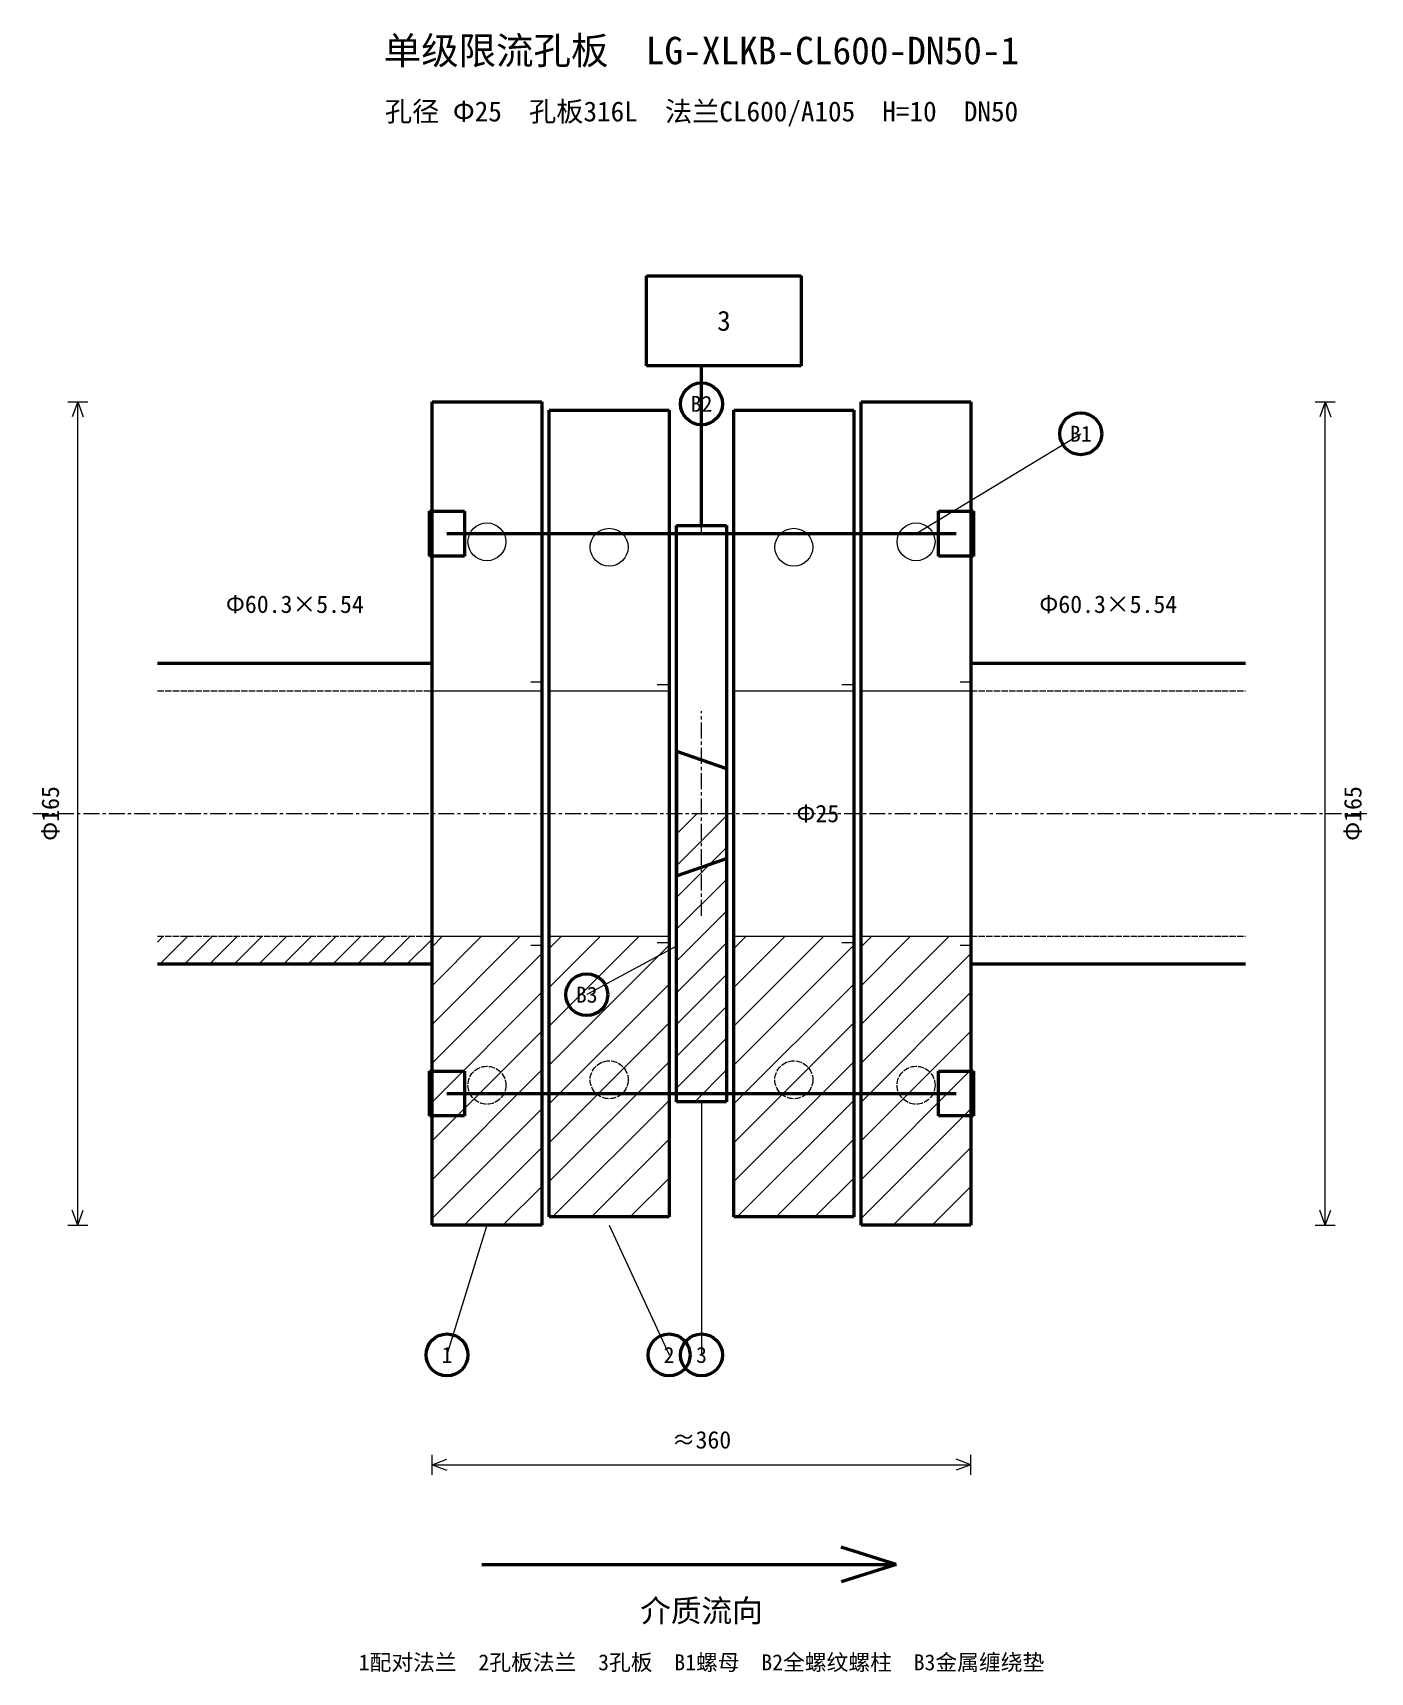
# Model space of a CAD drawing. Header units: millimetres. Extents: x -25 to 243, y -172 to 156.
import ezdxf
from ezdxf.enums import TextEntityAlignment as Align

# ---------------------------------------------------------------- set-up
doc = ezdxf.new("R2010")
doc.units = ezdxf.units.MM
doc.linetypes.add('CENTER', pattern=[5.08, 3.175, -0.635, 0.635, -0.635])
doc.linetypes.add('DASHED', pattern=[1.524, 1.27, -0.254])
for name, color, linetype, lineweight in [('中心线', 1, 'CENTER', 18), ('剖面线', 7, 'Continuous', 13), ('文字', 7, 'Continuous', 18), ('标注', 3, 'Continuous', 18), ('细实线', 7, 'Continuous', 18), ('虚线', 7, 'DASHED', 18), ('轮廓', 7, 'Continuous', 50)]:
    doc.layers.add(name, color=color, linetype=linetype, lineweight=lineweight)
doc.styles.add('CN', font='simhei.ttf')

msp = doc.modelspace()

# ---------------------------------------------------------------- linework, layer by layer
at = {"layer": '中心线', "linetype": 'CENTER', "lineweight": 18}
for p, q in [((109, -20.5), (109, 20.5)), ((-25, 0), (243, 0))]:
    msp.add_line(p, q, dxfattribs=at)
at = {"layer": '剖面线', "lineweight": 13}
for p, q in [((104, -4.11), (108.11, 0)), ((104, -10.47), (114, -0.47)), ((104, -16.84), (114, -6.84)), ((104, -23.2), (114, -13.2)), ((104, -29.57), (114, -19.57)), ((0, -25.75), (1.14, -24.61)), ((0.55, -30.15), (6.09, -24.61)), ((5.5, -30.15), (11.04, -24.61)), ((10.45, -30.15), (15.99, -24.61)), ((15.4, -30.15), (20.94, -24.61)), ((20.35, -30.15), (25.89, -24.61)), ((25.3, -30.15), (30.84, -24.61)), ((30.25, -30.15), (35.79, -24.61)), ((35.2, -30.15), (40.74, -24.61)), ((40.15, -30.15), (45.69, -24.61)), ((45.1, -30.15), (50.64, -24.61)), ((50.05, -30.15), (55, -25.2)), ((55, -42.27), (72.66, -24.61)), ((55, -34.5), (64.89, -24.61)), ((55, -26.72), (57.11, -24.61)), ((78.5, -42.62), (96.51, -24.61)), ((78.5, -34.85), (88.74, -24.61)), ((78.5, -27.07), (80.96, -24.61)), ((104, -35.93), (114, -25.93)), ((115.5, -42.62), (133.51, -24.61)), ((115.5, -34.85), (125.74, -24.61)), ((115.5, -27.07), (117.96, -24.61)), ((141, -42.27), (158.66, -24.61)), ((141, -34.5), (150.89, -24.61)), ((141, -26.72), (143.11, -24.61)), ((55, -50.05), (77, -28.05)), ((78.5, -50.4), (102.5, -26.4)), ((115.5, -50.4), (139.5, -26.4)), ((141, -50.05), (163, -28.05)), ((104, -42.29), (114, -32.29)), ((55, -57.83), (77, -35.83)), ((78.5, -58.18), (102.5, -34.18)), ((115.5, -58.18), (139.5, -34.18)), ((141, -57.83), (163, -35.83)), ((104, -48.66), (114, -38.66)), ((78.5, -65.96), (102.5, -41.96)), ((115.5, -65.96), (139.5, -41.96)), ((55, -65.61), (77, -43.61)), ((104, -55.02), (114, -45.02)), ((141, -65.61), (163, -43.61)), ((55, -73.39), (77, -51.39)), ((78.5, -73.74), (102.5, -49.74)), ((107.64, -57.75), (114, -51.39)), ((115.5, -73.74), (139.5, -49.74)), ((141, -73.39), (163, -51.39)), ((79.17, -80.85), (102.5, -57.52)), ((116.17, -80.85), (139.5, -57.52)), ((55, -81.17), (77, -59.17)), ((141, -81.17), (163, -59.17)), ((86.94, -80.85), (102.5, -65.29)), ((123.94, -80.85), (139.5, -65.29)), ((61.44, -82.5), (77, -66.94)), ((147.44, -82.5), (163, -66.94)), ((69.22, -82.5), (77, -74.72)), ((94.72, -80.85), (102.5, -73.07)), ((131.72, -80.85), (139.5, -73.07)), ((155.22, -82.5), (163, -74.72)), ((77, -82.5), (77, -82.5))]:
    msp.add_line(p, q, dxfattribs=at)
at = {"layer": '标注', "lineweight": 18}
for p, q in [((-18, 82.5), (-14, 82.5)), ((-16, 82.5), (-17.1, 79.5)), ((-16, -82.5), (-16, 82.5)), ((-16, 82.5), (-14.9, 79.5)), ((232, 82.5), (236, 82.5)), ((234, 82.5), (232.9, 79.5)), ((234, -82.5), (234, 82.5)), ((234, 82.5), (235.1, 79.5)), ((109, 56.1), (109, 82.1)), ((152, 56.1), (185, 76.1)), ((104, -26.61), (86, -36.3)), ((109, -57.75), (109, -108.5)), ((-16, -82.5), (-17.1, -79.5)), ((-16, -82.5), (-14.9, -79.5)), ((234, -82.5), (232.9, -79.5)), ((234, -82.5), (235.1, -79.5)), ((-18, -82.5), (-14, -82.5)), ((66, -82.5), (58, -108.5)), ((90.5, -82.5), (102.5, -108.5)), ((232, -82.5), (236, -82.5)), ((55, -132.5), (55, -128.5)), ((55, -130.5), (58, -129.4)), ((55, -130.5), (163, -130.5)), ((55, -130.5), (58, -131.6)), ((163, -130.5), (160, -129.4)), ((163, -130.5), (160, -131.6)), ((163, -132.5), (163, -128.5))]:
    msp.add_line(p, q, dxfattribs=at)
at = {"layer": '细实线', "lineweight": 18}
for p, q in [((74.8, 26.4), (77, 26.4)), ((160.8, 26.4), (163, 26.4)), ((55, 24.61), (77, 24.61)), ((78.5, 24.61), (102.5, 24.61)), ((100.1, 25.87), (102.5, 25.87)), ((115.5, 24.61), (139.5, 24.61)), ((137.1, 25.87), (139.5, 25.87)), ((141, 24.61), (163, 24.61)), ((55, -24.61), (77, -24.61)), ((78.5, -24.61), (102.5, -24.61)), ((100.1, -25.87), (102.5, -25.87)), ((115.5, -24.61), (139.5, -24.61)), ((137.1, -25.87), (139.5, -25.87)), ((141, -24.61), (163, -24.61)), ((74.8, -26.4), (77, -26.4)), ((160.8, -26.4), (163, -26.4))]:
    msp.add_line(p, q, dxfattribs=at)
for centre in [(66, 54.45), (90.5, 53.36), (127.5, 53.36), (152, 54.45)]:
    msp.add_circle(centre, 3.8, dxfattribs=at)
at = {"layer": '虚线', "linetype": 'DASHED', "lineweight": 18}
for p, q in [((0, 24.61), (55, 24.61)), ((163, 24.61), (218, 24.61)), ((0, -24.61), (55, -24.61)), ((163, -24.61), (218, -24.61))]:
    msp.add_line(p, q, dxfattribs=at)
for centre in [(66, -54.45), (90.5, -53.36), (127.5, -53.36), (152, -54.45)]:
    msp.add_circle(centre, 3.8, dxfattribs=at)
at = {"layer": '轮廓', "lineweight": 50}
for p, q in [((98, 107.75), (129, 107.75)), ((98, 89.75), (98, 107.75)), ((129, 107.75), (129, 89.75)), ((129, 89.75), (98, 89.75)), ((109, 57.75), (109, 89.75)), ((55, 82.5), (77, 82.5)), ((55, -82.5), (55, 82.5)), ((77, 82.5), (77, -82.5)), ((141, 82.5), (163, 82.5)), ((141, -82.5), (141, 82.5)), ((163, 82.5), (163, -82.5)), ((78.5, 80.85), (102.5, 80.85)), ((78.5, -80.85), (78.5, 80.85)), ((102.5, 80.85), (102.5, -80.85)), ((115.5, 80.85), (139.5, 80.85)), ((115.5, -80.85), (115.5, 80.85)), ((139.5, 80.85), (139.5, -80.85)), ((54.5, 60.6), (61.5, 60.6)), ((54.5, 51.6), (54.5, 60.6)), ((61.5, 60.6), (61.5, 51.6)), ((156.5, 60.6), (163.5, 60.6)), ((156.5, 51.6), (156.5, 60.6)), ((163.5, 60.6), (163.5, 51.6)), ((58, 56.1), (160, 56.1)), ((104, 57.75), (114, 57.75)), ((104, -57.75), (104, 57.75)), ((114, 57.75), (114, -57.75)), ((61.5, 51.6), (54.5, 51.6)), ((163.5, 51.6), (156.5, 51.6)), ((0, 30.15), (55, 30.15)), ((163, 30.15), (218, 30.15)), ((104, 12.5), (104, -12.5)), ((104, 12.5), (114, 9)), ((114, 9), (114, -9)), ((104, -12.5), (114, -9)), ((0, -30.15), (55, -30.15)), ((163, -30.15), (218, -30.15)), ((54.5, -51.6), (61.5, -51.6)), ((54.5, -60.6), (54.5, -51.6)), ((61.5, -51.6), (61.5, -60.6)), ((156.5, -51.6), (163.5, -51.6)), ((156.5, -60.6), (156.5, -51.6)), ((163.5, -51.6), (163.5, -60.6)), ((58, -56.1), (160, -56.1)), ((114, -57.75), (104, -57.75)), ((61.5, -60.6), (54.5, -60.6)), ((163.5, -60.6), (156.5, -60.6)), ((102.5, -80.85), (78.5, -80.85)), ((139.5, -80.85), (115.5, -80.85)), ((77, -82.5), (55, -82.5)), ((163, -82.5), (141, -82.5)), ((148, -150.5), (137, -147)), ((65, -150.5), (148, -150.5)), ((148, -150.5), (137, -154))]:
    msp.add_line(p, q, dxfattribs=at)
for centre in [(109, 82.1), (185, 76.1), (86, -36.3), (58, -108.5), (102.5, -108.5), (109, -108.5)]:
    msp.add_circle(centre, 4.2, dxfattribs=at)

# ---------------------------------------------------------------- texts
at = {"layer": '文字', "style": 'CN'}
for s, height, p in [('单级限流孔板  LG-XLKB-CL600-DN50-1', 5.5, (109, 148.5)), ('孔径 Φ25  孔板316L  法兰CL600/A105  H=10  DN50', 4, (109, 137.5)), ('Φ60.3×5.54', 3.5, (27.5, 39.15)), ('Φ60.3×5.54', 3.5, (190.5, 39.15)), ('≈360', 3.5, (109, -128.3))]:
    msp.add_text(s, height=height, dxfattribs=at).set_placement(p, align=Align.BOTTOM_CENTER)
for s, height, p in [('3', 4, (113.5, 98.75)), ('B2', 3.2, (109, 82.1)), ('B1', 3.2, (185, 76.1)), ('B3', 3.2, (86, -36.3)), ('1', 3.2, (58, -108.5)), ('2', 3.2, (102.5, -108.5)), ('3', 3.2, (109, -108.5))]:
    msp.add_text(s, height=height, dxfattribs=at).set_placement(p, align=Align.MIDDLE_CENTER)
for p in [(-21.5, 0), (239.5, 0)]:
    msp.add_text('Φ165', height=3.5, rotation=90, dxfattribs=at).set_placement(p, align=Align.MIDDLE_CENTER)
msp.add_text('Φ25', height=3.5, dxfattribs=at).set_placement((128, 0), align=Align.MIDDLE_LEFT)
for s, height, p in [('介质流向', 4.5, (109, -157.5)), ('1配对法兰  2孔板法兰  3孔板  B1螺母  B2全螺纹螺柱  B3金属缠绕垫', 3.2, (109, -168.5))]:
    msp.add_text(s, height=height, dxfattribs=at).set_placement(p, align=Align.TOP_CENTER)

doc.saveas('drawing.dxf')
